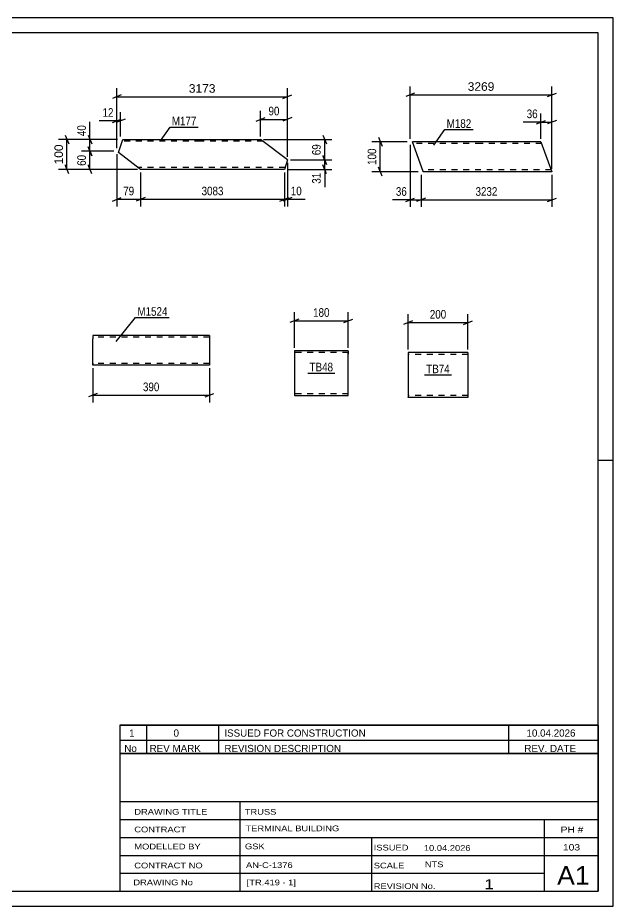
# Model space of a CAD drawing. Header units: millimetres. Extents: x 0 to 420, y 0 to 297.
# Drawn here: x 220.9 to 420, y 0 to 297 of the extents above; entities that cross this region are included whole.
import ezdxf

# ---------------------------------------------------------------- set-up
doc = ezdxf.new("R2010")
doc.units = ezdxf.units.MM
doc.linetypes.add('DXK_LINE_DOT2', pattern=[3.9198, 1.9599, -1.9599])
doc.styles.add('Arial', font='ARIAL.TTF', dxfattribs={"height": 0.2})
doc.styles.add('Arial Narrow', font='ARIALN.TTF', dxfattribs={"height": 0.2})

# ---------------------------------------------------------------- blocks, each defined once
blk = doc.blocks.new('Unknown-203763073-1117')
at = {"color": 5, "linetype": 'Continuous'}
for p, q in [((420, 297), (0, 297)), ((420, 0), (420, 297)), ((415, 292), (5, 292)), ((415, 5), (415, 292)), ((420, 149), (415, 149)), ((5, 5), (415, 5)), ((0, 0), (420, 0))]:
    blk.add_line(p, q, dxfattribs=at)
blk = doc.blocks.new('Part-203763073-6167 - 6161')
at = {"color": 2, "linetype": 'Continuous'}
for p, q in [((375.75, 255.55), (352.85, 255.55)), ((356.46, 245.64), (352.85, 255.55)), ((395.85, 255.55), (375.85, 255.55)), ((395.85, 255.55), (399.49, 245.55)), ((356.49, 245.55), (356.46, 245.64)), ((375.75, 245.55), (356.49, 245.55)), ((399.49, 245.55), (375.85, 245.55))]:
    blk.add_line(p, q, dxfattribs=at)
at = {"color": 7, "linetype": 'DXK_LINE_DOT2'}
for p, q in [((375.75, 254.95), (353.07, 254.95)), ((396.07, 254.95), (375.85, 254.95)), ((356.28, 246.15), (356.26, 246.2)), ((375.75, 246.15), (356.28, 246.15)), ((399.27, 246.15), (375.85, 246.15)), ((399.27, 246.15), (399.25, 246.2))]:
    blk.add_line(p, q, dxfattribs=at)
blk = doc.blocks.new('Part-203763073-6266 - 6260')
at = {"color": 2, "linetype": 'Continuous'}
for p, q in [((254.64, 251.91), (256.01, 256.31)), ((256.01, 256.31), (281.98, 256.31)), ((282.08, 256.31), (302.08, 256.31)), ((311.07, 249.46), (302.08, 256.31)), ((261.98, 246.31), (254.64, 251.91)), ((311.07, 249.46), (310.09, 246.31)), ((281.98, 246.31), (261.98, 246.31)), ((310.09, 246.31), (282.08, 246.31))]:
    blk.add_line(p, q, dxfattribs=at)
at = {"color": 7, "linetype": 'DXK_LINE_DOT2'}
for p, q in [((281.98, 255.71), (255.82, 255.71)), ((302.87, 255.71), (282.08, 255.71)), ((281.98, 246.91), (261.19, 246.91)), ((310.28, 246.91), (282.08, 246.91))]:
    blk.add_line(p, q, dxfattribs=at)
blk = doc.blocks.new('Part-203763073-6681 - 6677')
at = {"color": 2, "linetype": 'Continuous'}
for p, q in [((331.41, 185.7), (313.41, 185.7)), ((313.41, 185.7), (313.41, 170.79)), ((331.41, 185.7), (331.41, 185.61)), ((331.41, 185.61), (331.41, 184.5)), ((331.41, 171.9), (331.41, 184.5)), ((313.41, 170.79), (313.41, 170.7)), ((313.41, 170.7), (331.41, 170.7)), ((331.41, 170.7), (331.41, 171.9))]:
    blk.add_line(p, q, dxfattribs=at)
at = {"color": 7, "linetype": 'DXK_LINE_DOT2'}
for p, q in [((331.41, 185.1), (313.41, 185.1)), ((331.41, 184.5), (331.41, 185.35)), ((313.41, 171.3), (313.41, 171.34)), ((331.41, 171.3), (313.41, 171.3)), ((331.41, 171.34), (331.41, 171.9)), ((331.41, 171.3), (331.41, 171.34)), ((331.41, 171.3), (331.41, 171.34))]:
    blk.add_line(p, q, dxfattribs=at)
blk = doc.blocks.new('Part-203763073-6818 - 6813')
at = {"color": 2, "linetype": 'Continuous'}
for p, q in [((351.42, 185.09), (351.42, 170.18)), ((371.42, 185.09), (351.42, 185.09)), ((371.42, 185.09), (371.42, 170.09)), ((351.42, 170.09), (351.42, 170.18)), ((371.42, 170.09), (351.42, 170.09))]:
    blk.add_line(p, q, dxfattribs=at)
at = {"color": 7, "linetype": 'DXK_LINE_DOT2'}
for p, q in [((371.42, 184.49), (351.42, 184.49)), ((351.42, 170.69), (351.42, 170.73)), ((371.42, 170.69), (351.42, 170.69)), ((371.42, 170.69), (371.42, 170.73))]:
    blk.add_line(p, q, dxfattribs=at)
blk = doc.blocks.new('Part-203763073-7272 - 7266')
at = {"color": 2, "linetype": 'Continuous'}
for p, q in [((246.02, 190.83), (246.02, 189.63)), ((285.02, 190.83), (246.02, 190.83)), ((285.02, 190.74), (285.02, 190.83)), ((285.02, 190.74), (285.02, 189.63)), ((246.02, 181.57), (246.02, 189.63)), ((285.02, 189.63), (285.02, 180.83)), ((246.02, 180.92), (246.02, 181.57)), ((246.02, 180.83), (246.02, 180.92)), ((285.02, 180.83), (246.02, 180.83))]:
    blk.add_line(p, q, dxfattribs=at)
at = {"color": 7, "linetype": 'DXK_LINE_DOT2'}
for p, q in [((285.02, 190.23), (246.02, 190.23)), ((285.02, 190.48), (285.02, 189.63)), ((246.02, 181.57), (246.02, 181.18)), ((246.02, 181.43), (246.02, 181.48)), ((285.02, 181.43), (246.02, 181.43)), ((285.02, 181.48), (285.02, 181.57)), ((285.02, 181.43), (285.02, 181.48)), ((285.02, 181.43), (285.02, 181.48)), ((246.02, 180.83), (246.02, 180.83))]:
    blk.add_line(p, q, dxfattribs=at)
blk = doc.blocks.new('StraightDimension-203763073-6199 - 6161')
at = {"color": 7, "linetype": 'Continuous'}
for p, q in [((355.75, 244.55), (355.75, 233.75)), ((399.49, 244.55), (399.49, 233.75)), ((357.25, 236.75), (354.25, 235.55)), ((355.75, 236.15), (399.49, 236.15)), ((397.99, 235.55), (400.99, 236.75))]:
    blk.add_line(p, q, dxfattribs=at)
at = {"color": 0}
blk.add_wipeout([(381.88, 236.9), (381.88, 241.1), (373.36, 241.1), (373.36, 236.9)], dxfattribs=at)
at = {"color": 3, "style": 'Arial Narrow'}
blk.add_text('3232', height=2.863, dxfattribs=at).set_placement((373.96, 237.5))
blk = doc.blocks.new('StraightDimension-203763073-6234 - 6161')
at = {"color": 7, "linetype": 'Continuous'}
for p, q in [((351.11, 255.55), (339.26, 255.55)), ((341.51, 257.05), (342.71, 254.05)), ((342.11, 245.55), (342.11, 255.55)), ((342.71, 244.05), (341.51, 247.05)), ((354.75, 245.55), (339.26, 245.55))]:
    blk.add_line(p, q, dxfattribs=at)
at = {"color": 0}
blk.add_wipeout([(341.36, 253.9), (337.16, 253.9), (337.16, 247.21), (341.36, 247.21)], dxfattribs=at)
at = {"color": 3, "style": 'Arial Narrow'}
blk.add_text('100', height=2.863, rotation=90.0002, dxfattribs=at).set_placement((340.76, 247.81))
blk = doc.blocks.new('StraightDimension-203763073-6170 - 6161')
at = {"color": 7, "linetype": 'Continuous'}
for p, q in [((395.85, 256.55), (395.85, 264.95)), ((399.49, 246.55), (399.49, 264.95)), ((394.35, 261.5), (397.35, 262.7)), ((395.85, 262.1), (399.49, 262.1)), ((400.99, 262.7), (397.99, 261.5))]:
    blk.add_line(p, q, dxfattribs=at)
at = {"color": 0}
blk.add_wipeout([(395.32, 262.85), (395.32, 267.05), (390.47, 267.05), (390.47, 262.85)], dxfattribs=at)
at = {"color": 7, "linetype": 'Continuous'}
blk.add_line((395.85, 262.1), (389.94, 262.1), dxfattribs=at)
blk.add_line((395.85, 262.1), (389.94, 262.1), dxfattribs=at)
at = {"color": 3, "style": 'Arial Narrow'}
blk.add_text('36', height=2.863, dxfattribs=at).set_placement((391.07, 263.45))
blk = doc.blocks.new('StraightDimension-203763073-6188 - 6161')
at = {"color": 7, "linetype": 'Continuous'}
for p, q in [((352.11, 256.55), (352.11, 274.08)), ((399.49, 246.55), (399.49, 274.08)), ((353.61, 271.83), (350.61, 270.63)), ((352.11, 271.23), (399.49, 271.23)), ((397.99, 270.63), (400.99, 271.83))]:
    blk.add_line(p, q, dxfattribs=at)
at = {"color": 0}
blk.add_wipeout([(380.85, 271.98), (380.85, 276.18), (370.75, 276.18), (370.75, 271.98)], dxfattribs=at)
at = {"color": 3, "style": 'Arial'}
blk.add_text('3269', height=2.865, dxfattribs=at).set_placement((371.35, 272.58))
blk = doc.blocks.new('StraightDimension-203763073-6216 - 6161')
at = {"color": 7, "linetype": 'Continuous'}
for p, q in [((352.11, 254.55), (352.11, 233.75)), ((355.75, 244.55), (355.75, 233.75)), ((350.61, 235.55), (353.61, 236.75)), ((352.11, 236.15), (355.75, 236.15)), ((357.25, 236.75), (354.25, 235.55))]:
    blk.add_line(p, q, dxfattribs=at)
at = {"color": 0}
blk.add_wipeout([(351.59, 236.9), (351.59, 241.1), (346.73, 241.1), (346.73, 236.9)], dxfattribs=at)
at = {"color": 7, "linetype": 'Continuous'}
blk.add_line((352.11, 236.15), (346.2, 236.15), dxfattribs=at)
blk.add_line((352.11, 236.15), (346.2, 236.15), dxfattribs=at)
at = {"color": 3, "style": 'Arial Narrow'}
blk.add_text('36', height=2.863, dxfattribs=at).set_placement((347.33, 237.5))
blk = doc.blocks.new('StraightDimension-203763073-6454 - 6260')
at = {"color": 7, "linetype": 'Continuous'}
for p, q in [((311.07, 248.46), (311.07, 233.91)), ((310.09, 245.31), (310.09, 233.91)), ((308.59, 235.71), (311.59, 236.91)), ((312.57, 236.91), (309.57, 235.71)), ((310.09, 236.31), (311.07, 236.31))]:
    blk.add_line(p, q, dxfattribs=at)
at = {"color": 0}
blk.add_wipeout([(316.46, 237.06), (316.46, 241.26), (311.6, 241.26), (311.6, 237.06)], dxfattribs=at)
at = {"color": 7, "linetype": 'Continuous'}
blk.add_line((311.07, 236.31), (316.98, 236.31), dxfattribs=at)
blk.add_line((311.07, 236.31), (316.98, 236.31), dxfattribs=at)
at = {"color": 3, "style": 'Arial Narrow'}
blk.add_text('10', height=2.863, dxfattribs=at).set_placement((312.2, 237.66))
blk = doc.blocks.new('StraightDimension-203763073-6269 - 6260')
at = {"color": 7, "linetype": 'Continuous'}
for p, q in [((254.04, 253.36), (254.04, 273.44)), ((311.07, 250.46), (311.07, 273.44)), ((255.54, 271.19), (252.54, 269.99)), ((254.04, 270.59), (311.07, 270.59)), ((309.57, 269.99), (312.57, 271.19))]:
    blk.add_line(p, q, dxfattribs=at)
at = {"color": 0}
blk.add_wipeout([(287.61, 271.34), (287.61, 275.54), (277.51, 275.54), (277.51, 271.34)], dxfattribs=at)
at = {"color": 3, "style": 'Arial'}
blk.add_text('3173', height=2.865, dxfattribs=at).set_placement((278.11, 271.94))
blk = doc.blocks.new('StraightDimension-203763073-6413 - 6260')
at = {"color": 7, "linetype": 'Continuous'}
for p, q in [((254.04, 251.36), (254.04, 233.91)), ((261.98, 245.31), (261.98, 233.91)), ((252.54, 235.71), (255.54, 236.91)), ((254.04, 236.31), (261.98, 236.31)), ((263.48, 236.91), (260.48, 235.71))]:
    blk.add_line(p, q, dxfattribs=at)
at = {"color": 0}
blk.add_wipeout([(260.44, 237.06), (260.44, 241.26), (255.58, 241.26), (255.58, 237.06)], dxfattribs=at)
at = {"color": 3, "style": 'Arial Narrow'}
blk.add_text('79', height=2.863, dxfattribs=at).set_placement((256.18, 237.66))
blk = doc.blocks.new('StraightDimension-203763073-6342 - 6260')
at = {"color": 7, "linetype": 'Continuous'}
for p, q in [((322.95, 250.96), (324.15, 247.96)), ((312.07, 249.46), (325.95, 249.46)), ((324.15, 244.81), (322.95, 247.81)), ((323.55, 246.31), (323.55, 249.46)), ((311.09, 246.31), (325.95, 246.31))]:
    blk.add_line(p, q, dxfattribs=at)
at = {"color": 0}
blk.add_wipeout([(322.8, 245.79), (318.6, 245.79), (318.6, 240.93), (322.8, 240.93)], dxfattribs=at)
at = {"color": 7, "linetype": 'Continuous'}
blk.add_line((323.55, 246.31), (323.55, 240.41), dxfattribs=at)
blk.add_line((323.55, 246.31), (323.55, 240.41), dxfattribs=at)
at = {"color": 3, "style": 'Arial Narrow'}
blk.add_text('31', height=2.863, rotation=90.0002, dxfattribs=at).set_placement((322.2, 241.53))
blk = doc.blocks.new('StraightDimension-203763073-6280 - 6260')
at = {"color": 7, "linetype": 'Continuous'}
for p, q in [((302.08, 257.31), (302.08, 265.89)), ((311.07, 250.46), (311.07, 265.89)), ((300.58, 262.44), (303.58, 263.64)), ((302.08, 263.04), (311.07, 263.04)), ((312.57, 263.64), (309.57, 262.44))]:
    blk.add_line(p, q, dxfattribs=at)
at = {"color": 0}
blk.add_wipeout([(309.01, 263.79), (309.01, 267.99), (304.15, 267.99), (304.15, 263.79)], dxfattribs=at)
at = {"color": 3, "style": 'Arial Narrow'}
blk.add_text('90', height=2.863, dxfattribs=at).set_placement((304.75, 264.39))
blk = doc.blocks.new('StraightDimension-203763073-6299 - 6260')
at = {"color": 7, "linetype": 'Continuous'}
for p, q in [((254.04, 253.36), (254.04, 265.4)), ((255.28, 257.31), (255.28, 265.4)), ((252.54, 261.95), (255.54, 263.15)), ((256.78, 263.15), (253.78, 261.95)), ((254.04, 262.55), (255.28, 262.55))]:
    blk.add_line(p, q, dxfattribs=at)
at = {"color": 0}
blk.add_wipeout([(253.52, 263.3), (253.52, 267.5), (248.66, 267.5), (248.66, 263.3)], dxfattribs=at)
at = {"color": 7, "linetype": 'Continuous'}
blk.add_line((254.04, 262.55), (248.14, 262.55), dxfattribs=at)
blk.add_line((254.04, 262.55), (248.14, 262.55), dxfattribs=at)
at = {"color": 3, "style": 'Arial Narrow'}
blk.add_text('12', height=2.863, dxfattribs=at).set_placement((249.26, 263.9))
blk = doc.blocks.new('StraightDimension-203763073-6321 - 6260')
at = {"color": 7, "linetype": 'Continuous'}
for p, q in [((303.08, 256.31), (325.95, 256.31)), ((322.95, 257.81), (324.15, 254.81)), ((323.55, 249.46), (323.55, 256.31)), ((324.15, 247.96), (322.95, 250.96)), ((312.07, 249.46), (325.95, 249.46))]:
    blk.add_line(p, q, dxfattribs=at)
at = {"color": 0}
blk.add_wipeout([(322.8, 255.31), (318.6, 255.31), (318.6, 250.46), (322.8, 250.46)], dxfattribs=at)
at = {"color": 3, "style": 'Arial Narrow'}
blk.add_text('69', height=2.863, rotation=90.0002, dxfattribs=at).set_placement((322.2, 251.06))
blk = doc.blocks.new('StraightDimension-203763073-6364 - 6260')
at = {"color": 7, "linetype": 'Continuous'}
for p, q in [((254.28, 256.31), (242.18, 256.31)), ((244.43, 257.81), (245.63, 254.81)), ((245.03, 252.36), (245.03, 256.31)), ((245.63, 250.86), (244.43, 253.86)), ((253.04, 252.36), (242.18, 252.36))]:
    blk.add_line(p, q, dxfattribs=at)
at = {"color": 0}
blk.add_wipeout([(244.28, 261.69), (240.08, 261.69), (240.08, 256.84), (244.28, 256.84)], dxfattribs=at)
at = {"color": 7, "linetype": 'Continuous'}
blk.add_line((245.03, 256.31), (245.03, 262.22), dxfattribs=at)
blk.add_line((245.03, 256.31), (245.03, 262.22), dxfattribs=at)
at = {"color": 3, "style": 'Arial Narrow'}
blk.add_text('40', height=2.863, rotation=90.0002, dxfattribs=at).set_placement((243.68, 257.44))
blk = doc.blocks.new('StraightDimension-203763073-6388 - 6260')
at = {"color": 7, "linetype": 'Continuous'}
for p, q in [((244.43, 253.86), (245.63, 250.86)), ((253.04, 252.36), (242.18, 252.36)), ((245.03, 246.31), (245.03, 252.36)), ((245.63, 244.81), (244.43, 247.81)), ((260.98, 246.31), (242.18, 246.31))]:
    blk.add_line(p, q, dxfattribs=at)
at = {"color": 0}
blk.add_wipeout([(244.28, 251.76), (240.08, 251.76), (240.08, 246.91), (244.28, 246.91)], dxfattribs=at)
at = {"color": 3, "style": 'Arial Narrow'}
blk.add_text('60', height=2.863, rotation=90.0002, dxfattribs=at).set_placement((243.68, 247.51))
blk = doc.blocks.new('StraightDimension-203763073-6430 - 6260')
at = {"color": 7, "linetype": 'Continuous'}
for p, q in [((261.98, 245.31), (261.98, 233.91)), ((310.09, 245.31), (310.09, 233.91)), ((263.48, 236.91), (260.48, 235.71)), ((261.98, 236.31), (310.09, 236.31)), ((308.59, 235.71), (311.59, 236.91))]:
    blk.add_line(p, q, dxfattribs=at)
at = {"color": 0}
blk.add_wipeout([(290.29, 237.06), (290.29, 241.26), (281.78, 241.26), (281.78, 237.06)], dxfattribs=at)
at = {"color": 3, "style": 'Arial Narrow'}
blk.add_text('3083', height=2.863, dxfattribs=at).set_placement((282.38, 237.66))
blk = doc.blocks.new('StraightDimension-203763073-6472 - 6260')
at = {"color": 7, "linetype": 'Continuous'}
for p, q in [((254.28, 256.31), (234.53, 256.31)), ((236.78, 257.81), (237.98, 254.81)), ((237.38, 246.31), (237.38, 256.31)), ((237.98, 244.81), (236.78, 247.81)), ((260.98, 246.31), (234.53, 246.31))]:
    blk.add_line(p, q, dxfattribs=at)
at = {"color": 0}
blk.add_wipeout([(236.63, 255.25), (232.43, 255.25), (232.43, 247.38), (236.63, 247.38)], dxfattribs=at)
at = {"color": 3, "style": 'Arial'}
blk.add_text('100', height=2.865, rotation=90.0002, dxfattribs=at).set_placement((236.03, 247.98))
blk = doc.blocks.new('StraightDimension-203763073-6684 - 6677')
at = {"color": 7, "linetype": 'Continuous'}
for p, q in [((314.91, 196.3), (311.91, 195.1)), ((313.41, 186.7), (313.41, 198.55)), ((329.91, 195.1), (332.91, 196.3)), ((331.41, 186.7), (331.41, 198.55)), ((313.41, 195.7), (331.41, 195.7))]:
    blk.add_line(p, q, dxfattribs=at)
at = {"color": 0}
blk.add_wipeout([(325.75, 196.45), (325.75, 200.65), (319.06, 200.65), (319.06, 196.45)], dxfattribs=at)
at = {"color": 3, "style": 'Arial Narrow'}
blk.add_text('180', height=2.863, dxfattribs=at).set_placement((319.66, 197.05))
blk = doc.blocks.new('StraightDimension-203763073-6820 - 6813')
at = {"color": 7, "linetype": 'Continuous'}
for p, q in [((351.42, 186.09), (351.42, 197.94)), ((371.42, 186.09), (371.42, 197.94)), ((352.92, 195.69), (349.92, 194.49)), ((351.42, 195.09), (371.42, 195.09)), ((369.92, 194.49), (372.92, 195.69))]:
    blk.add_line(p, q, dxfattribs=at)
at = {"color": 0}
blk.add_wipeout([(364.76, 195.84), (364.76, 200.04), (358.08, 200.04), (358.08, 195.84)], dxfattribs=at)
at = {"color": 3, "style": 'Arial Narrow'}
blk.add_text('200', height=2.863, dxfattribs=at).set_placement((358.68, 196.44))
blk = doc.blocks.new('StraightDimension-203763073-7274 - 7266')
at = {"color": 7, "linetype": 'Continuous'}
for p, q in [((246.02, 179.83), (246.02, 168.43)), ((285.02, 179.83), (285.02, 168.43)), ((247.52, 171.43), (244.52, 170.23)), ((246.02, 170.83), (285.02, 170.83)), ((283.52, 170.23), (286.52, 171.43))]:
    blk.add_line(p, q, dxfattribs=at)
at = {"color": 0}
blk.add_wipeout([(268.86, 171.58), (268.86, 175.78), (262.18, 175.78), (262.18, 171.58)], dxfattribs=at)
at = {"color": 3, "style": 'Arial Narrow'}
blk.add_text('390', height=2.863, dxfattribs=at).set_placement((262.78, 172.18))
blk = doc.blocks.new('Unknown-203763073-11128')
at = {"color": 7, "linetype": 'Continuous'}
for p, q in [((255, 51.05), (255, 5)), ((255, 51.05), (415, 51.05)), ((415, 51), (415, 5)), ((255, 35), (415, 35)), ((295.14, 35), (295.14, 5)), ((255, 29), (415, 29)), ((397, 5.05), (397, 29.05)), ((255, 23), (415, 23)), ((339.14, 23), (339.14, 5)), ((255, 17), (415, 17)), ((255, 11), (397, 11)), ((255, 5), (415, 5))]:
    blk.add_line(p, q, dxfattribs=at)
at = {"color": 7, "style": 'Arial Narrow'}
for s, height, width, p in [('DRAWING TITLE', 1.9089, 1.425378, (259.88, 30.61)), ('TRUSS', 1.909, 1.425378, (296.81, 30.59)), ('TERMINAL BUILDING', 1.9089, 1.425378, (297.06, 25.07)), ('CONTRACT', 1.909, 1.425378, (259.88, 24.71)), ('MODELLED BY', 1.9089, 1.425378, (259.88, 18.98)), ('GSK', 1.909, 1.425378, (296.88, 19.04)), ('ISSUED', 1.909, 1.425378, (339.94, 18.64)), ('10.04.2026', 1.909, 1.425378, (356.69, 18.52)), ('CONTRACT NO', 1.9089, 1.425378, (259.88, 12.66)), ('AN-C-1376', 1.909, 1.425378, (297.23, 12.78)), ('SCALE', 1.909, 1.425378, (339.94, 12.65)), ('A1', 6.204, 1.25, (401.24, 7.2)), ('DRAWING No', 1.909, 1.425378, (259.56, 7)), ('[TR.419 - 1]', 1.9089, 1.425378, (297.46, 6.99)), ('1', 3.34, 1.5, (376.91, 5.68)), ('REVISION No.', 1.9089, 1.425378, (339.94, 5.77))]:
    blk.add_text(s, height=height, dxfattribs=dict(at, width=width)).set_placement(p)
at = {"color": 7, "linetype": 'Continuous', "style": 'Arial Narrow'}
for s, height, width, p in [('PH #', 2.1, 1.42538, (402.4, 24.55)), ('103', 2.1, 1.42538, (403.19, 18.65)), ('NTS', 1.909, 1.425378, (357, 13.05))]:
    blk.add_text(s, height=height, dxfattribs=dict(at, width=width)).set_placement(p)
blk = doc.blocks.new('Unknown-203763073-11129')
at = {"color": 7, "linetype": 'Continuous'}
for p, q in [((255, 60.55), (415, 60.55)), ((415, 60.55), (255, 60.55)), ((255, 60.55), (255, 55.55)), ((264, 60.55), (264, 55.55)), ((288, 60.55), (288, 55.55)), ((385, 60.55), (385, 55.55)), ((415, 60.55), (415, 55.55)), ((255, 55.55), (415, 55.55)), ((255, 55.55), (255, 51.05)), ((255, 55.55), (415, 55.55)), ((264, 55.55), (264, 51.05)), ((288, 55.55), (288, 51.05)), ((385, 55.55), (385, 51.05)), ((415, 55.55), (415, 51.05)), ((415, 51.05), (255, 51.05))]:
    blk.add_line(p, q, dxfattribs=at)
at = {"color": 7, "linetype": 'Continuous', "style": 'Arial Narrow'}
for s, height, width, p in [('1', 2.39, 1.196471, (258.16, 56.7)), ('0', 2.39, 1.196471, (273, 56.7)), ('ISSUED FOR CONSTRUCTION', 2.3861, 1.196471, (290, 56.7)), ('10.04.2026', 2.386, 1.196471, (391, 56.7)), ('No', 2.386, 1.2, (256.54, 51.55)), ('REV MARK', 2.386, 1.2, (265, 51.55)), ('REVISION DESCRIPTION', 2.3861, 1.2, (290, 51.55)), ('REV. DATE', 2.386, 1.2, (390.28, 51.55))]:
    blk.add_text(s, height=height, dxfattribs=dict(at, width=width)).set_placement(p)
blk = doc.blocks.new('Mark-203763073-6163 - 6161')
at = {"color": 0}
blk.add_wipeout([(372.54, 260.2), (372.54, 263.2), (364.32, 263.2), (364.32, 260.2)], dxfattribs=at)
blk.add_wipeout([(372.54, 260.2), (372.54, 263.2), (364.32, 263.2), (364.32, 260.2)], dxfattribs=at)
at = {"color": 30, "linetype": 'Continuous'}
for p, q in [((359.99, 254.39), (363.72, 259.6)), ((363.72, 259.6), (373.14, 259.6))]:
    blk.add_line(p, q, dxfattribs=at)
at = {"color": 3, "style": 'Arial Narrow'}
blk.add_text('M182', height=2.863, dxfattribs=at).set_placement((364.32, 260.2))
blk = doc.blocks.new('Mark-203763073-6262 - 6260')
at = {"color": 0}
blk.add_wipeout([(280.66, 261.08), (280.66, 264.08), (272.43, 264.08), (272.43, 261.08)], dxfattribs=at)
blk.add_wipeout([(280.66, 261.08), (280.66, 264.08), (272.43, 264.08), (272.43, 261.08)], dxfattribs=at)
at = {"color": 30, "linetype": 'Continuous'}
for p, q in [((268.61, 255.81), (271.83, 260.48)), ((271.83, 260.48), (281.26, 260.48))]:
    blk.add_line(p, q, dxfattribs=at)
at = {"color": 3, "style": 'Arial Narrow'}
blk.add_text('M177', height=2.863, dxfattribs=at).set_placement((272.43, 261.08))
blk = doc.blocks.new('Mark-203763073-6679 - 6677')
at = {"color": 0}
blk.add_wipeout([(326.33, 178.8), (326.33, 181.8), (318.48, 181.8), (318.48, 178.8)], dxfattribs=at)
blk.add_wipeout([(326.33, 178.8), (326.33, 181.8), (318.48, 181.8), (318.48, 178.8)], dxfattribs=at)
at = {"color": 30, "linetype": 'Continuous'}
blk.add_line((317.88, 178.2), (326.93, 178.2), dxfattribs=at)
at = {"color": 3, "style": 'Arial Narrow'}
blk.add_text('TB48', height=2.863, dxfattribs=at).set_placement((318.48, 178.8))
blk = doc.blocks.new('Mark-203763073-6816 - 6813')
at = {"color": 0}
blk.add_wipeout([(365.35, 178.19), (365.35, 181.19), (357.49, 181.19), (357.49, 178.19)], dxfattribs=at)
blk.add_wipeout([(365.35, 178.19), (365.35, 181.19), (357.49, 181.19), (357.49, 178.19)], dxfattribs=at)
at = {"color": 30, "linetype": 'Continuous'}
blk.add_line((356.89, 177.59), (365.95, 177.59), dxfattribs=at)
at = {"color": 3, "style": 'Arial Narrow'}
blk.add_text('TB74', height=2.863, dxfattribs=at).set_placement((357.49, 178.19))
blk = doc.blocks.new('Mark-203763073-7268 - 7266')
at = {"color": 0}
blk.add_wipeout([(270.98, 197.39), (270.98, 200.39), (260.93, 200.39), (260.93, 197.39)], dxfattribs=at)
blk.add_wipeout([(270.98, 197.39), (270.98, 200.39), (260.93, 200.39), (260.93, 197.39)], dxfattribs=at)
at = {"color": 30, "linetype": 'Continuous'}
for p, q in [((253.85, 188.8), (260.33, 196.79)), ((260.33, 196.79), (271.58, 196.79))]:
    blk.add_line(p, q, dxfattribs=at)
at = {"color": 3, "style": 'Arial Narrow'}
blk.add_text('M1524', height=2.863, dxfattribs=at).set_placement((260.93, 197.39))

msp = doc.modelspace()

# ---------------------------------------------------------------- block references
for name in ['Unknown-203763073-1117', 'Part-203763073-6266 - 6260', 'Part-203763073-6167 - 6161', 'Part-203763073-7272 - 7266', 'Part-203763073-6681 - 6677', 'Part-203763073-6818 - 6813', 'Unknown-203763073-11129', 'Unknown-203763073-11128']:
    msp.add_blockref(name, (0, 0))

# ---------------------------------------------------------------- next in the draw order: block references
for name in ['StraightDimension-203763073-6269 - 6260', 'StraightDimension-203763073-6170 - 6161', 'StraightDimension-203763073-6454 - 6260', 'StraightDimension-203763073-6199 - 6161', 'Mark-203763073-7268 - 7266', 'StraightDimension-203763073-6684 - 6677', 'StraightDimension-203763073-6820 - 6813', 'Mark-203763073-6679 - 6677', 'Mark-203763073-6816 - 6813', 'StraightDimension-203763073-7274 - 7266']:
    msp.add_blockref(name, (0, 0))

# ---------------------------------------------------------------- next in the draw order: block references
for name in ['StraightDimension-203763073-6299 - 6260', 'Mark-203763073-6262 - 6260', 'StraightDimension-203763073-6234 - 6161', 'StraightDimension-203763073-6413 - 6260', 'StraightDimension-203763073-6342 - 6260']:
    msp.add_blockref(name, (0, 0))

# ---------------------------------------------------------------- next in the draw order: block references
for name in ['StraightDimension-203763073-6188 - 6161', 'StraightDimension-203763073-6280 - 6260', 'StraightDimension-203763073-6364 - 6260']:
    msp.add_blockref(name, (0, 0))

# ---------------------------------------------------------------- next in the draw order: block references
for name in ['Mark-203763073-6163 - 6161', 'StraightDimension-203763073-6321 - 6260', 'StraightDimension-203763073-6388 - 6260', 'StraightDimension-203763073-6216 - 6161']:
    msp.add_blockref(name, (0, 0))

# ---------------------------------------------------------------- next in the draw order: block references
msp.add_blockref('StraightDimension-203763073-6430 - 6260', (0, 0))

# ---------------------------------------------------------------- next in the draw order: block references
msp.add_blockref('StraightDimension-203763073-6472 - 6260', (0, 0))

doc.saveas('drawing.dxf')
